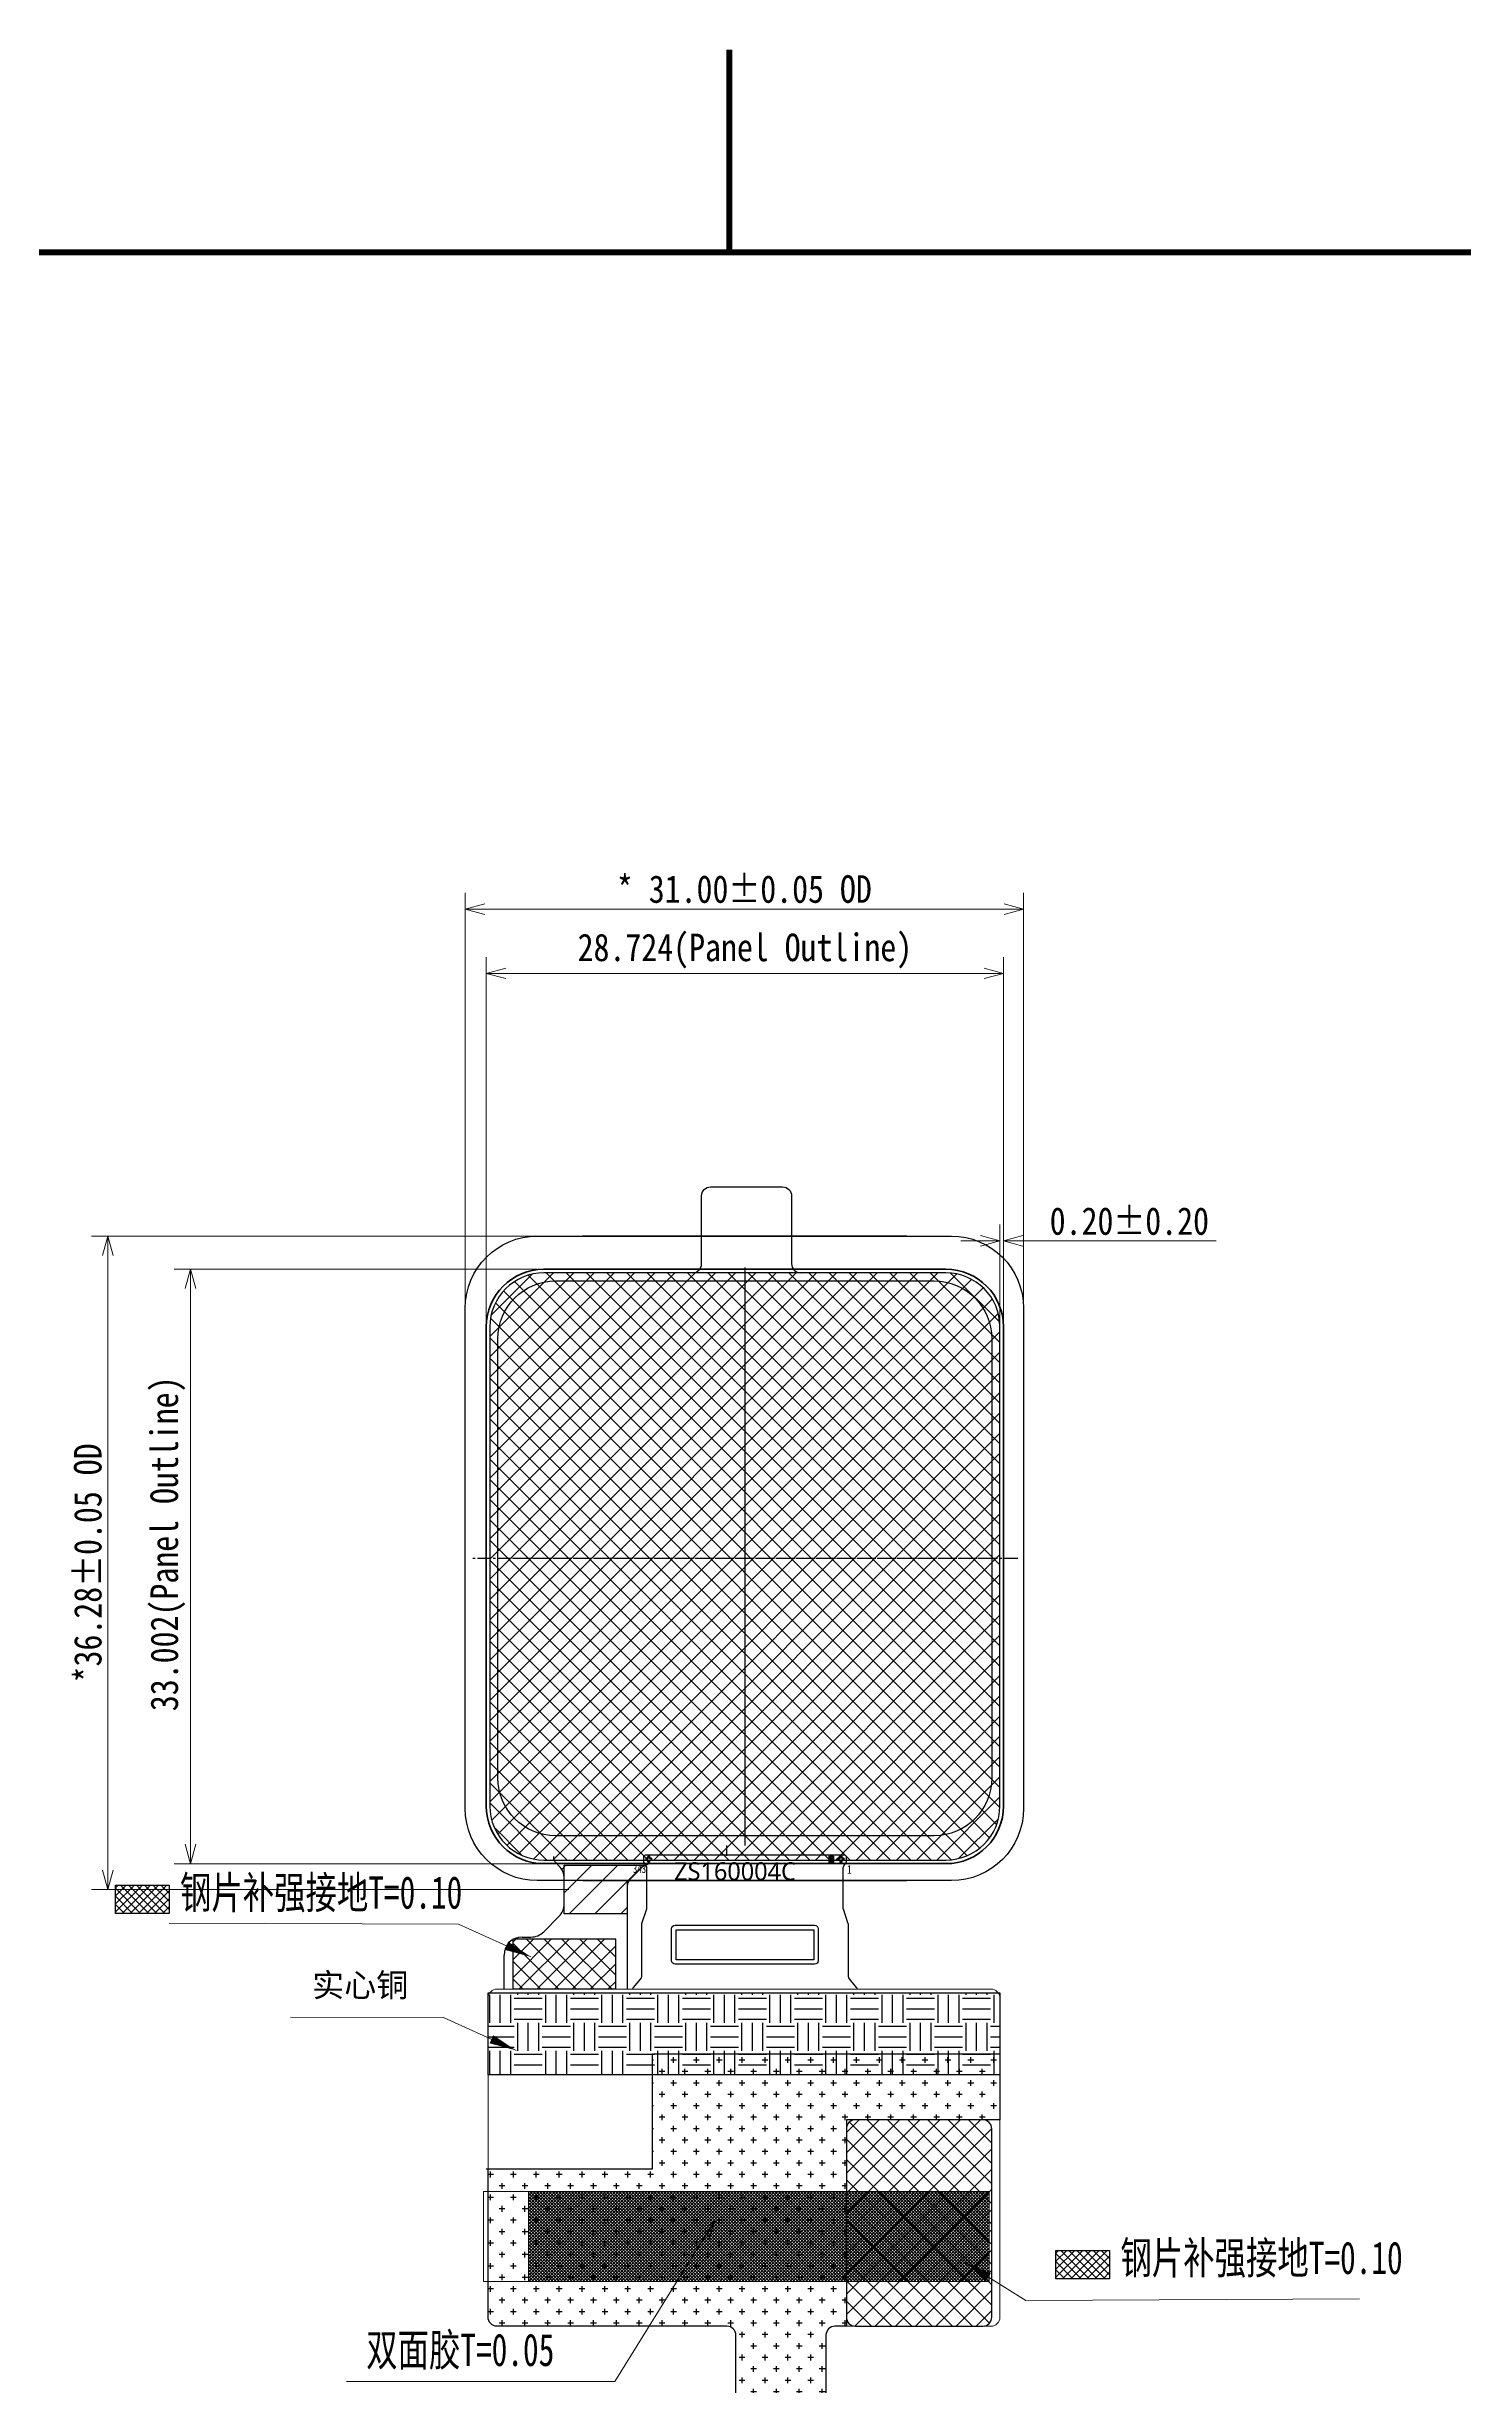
# Model space of a CAD drawing. Header units: millimetres. Extents: x 2678 to 7528, y -1679 to -1155.
# Drawn here: x 3717.7 to 3796.4, y -1302 to -1172.2 of the extents above; entities that cross this region are included whole.
import ezdxf
from ezdxf.enums import TextEntityAlignment as Align

# ---------------------------------------------------------------- set-up
doc = ezdxf.new("R2010")
doc.units = ezdxf.units.MM
doc.linetypes.add('CENTER2', pattern=[1.125, 0.75, -0.125, 0.125, -0.125])
for name, color, linetype in [('01 Copper', 3, 'Continuous'), ('03 Solder Resist', 6, 'Continuous'), ('04 Chip', 20, 'Continuous'), ('06 Cutline', 4, 'Continuous'), ('13 OL no.', 190, 'Continuous'), ('14 OL name', 220, 'Continuous'), ('COVER LENS', 6, 'Continuous'), ('EMI', 8, 'Continuous'), ('FPC-TP', 32, 'Continuous'), ('Fu Liao', 7, 'Continuous'), ('LCM-FPC', 30, 'Continuous'), ('PANEL', 7, 'Continuous'), ('Remove tape', 153, 'Continuous'), ('高温胶', 3, 'Continuous')]:
    doc.layers.add(name, color=color, linetype=linetype)
for name, color, linetype, lineweight in [('AM_8', 1, 'Continuous', 25), ('Dim', 3, 'Continuous', 13), ('FPC.drawing', 30, 'Continuous', 100), ('其它', 7, 'Continuous', 9)]:
    doc.layers.add(name, color=color, linetype=linetype, lineweight=lineweight)
doc.styles.add('CCN-1', font='', dxfattribs={"width": 0.85})
doc.styles.add('ME-STANDARD', font='txt.shx', dxfattribs={"width": 0.71})
doc.styles.add('ME-txt', font='txt.shx', dxfattribs={"width": 0.75})
doc.styles.get("Standard").update_dxf_attribs({"font": 'arial.ttf'})
doc.styles.add('ZFF-雅黑', font='')
doc.styles.add('宋体', font='')
doc.styles.get('CCN-1').set_extended_font_data('SimSun')
doc.styles.get('ZFF-雅黑').set_extended_font_data('Microsoft YaHei')
doc.styles.get('宋体').set_extended_font_data('SimSun')
doc.dimstyles.new('DIM-CCN', dxfattribs={"dimscale": 0.9, "dimtxt": 1.7, "dimasz": 1.2, "dimexe": 1.5, "dimexo": 0.5, "dimgap": 0.3, "dimtad": 1, "dimzin": 0, "dimdsep": 46, "dimtxsty": 'CCN-1', "dimblk": 'OPEN30', "dimcen": 0.05, "dimclrd": 256, "dimclre": 256, "dimclrt": 7, "dimadec": 0, "dimazin": 0, "dimtfac": 1, "dimtofl": 0, "dimtmove": 0, "dimatfit": 3, "dimldrblk": 'OPEN30', "dimfxl": 1, "dimtolj": 1, "dimtzin": 0, "dimlwd": -1, "dimlwe": -1, "dimarcsym": 0})
doc.dimstyles.new('ME-STANDARD', dxfattribs={"dimtxt": 2, "dimasz": 1.5, "dimexe": 1, "dimexo": 0.5, "dimgap": 0.3, "dimtad": 1, "dimzin": 0, "dimdsep": 46, "dimtxsty": 'ME-txt', "dimcen": 0, "dimclrd": 256, "dimclre": 256, "dimclrt": 256, "dimadec": 0, "dimazin": 0, "dimtp": 0.01, "dimtm": 0.01, "dimtfac": 1, "dimtmove": 0, "dimatfit": 3, "dimfxl": 1, "dimtolj": 1, "dimtzin": 0, "dimlwd": -1, "dimlwe": -1, "dimarcsym": 0})

# ---------------------------------------------------------------- blocks, each defined once
blk = doc.blocks.new('COF-2')
at = {"layer": '01 Copper'}
for points in [[(5374.68, 184.75), (5374.68, 184.65), (5374.78, 184.65), (5374.78, 184.55), (5374.88, 184.55), (5374.88, 184.65), (5374.98, 184.65), (5374.98, 184.75), (5374.88, 184.75), (5374.88, 184.85), (5374.78, 184.85), (5374.78, 184.75)], [(5385.66, 184.75), (5385.66, 184.65), (5385.56, 184.65), (5385.56, 184.55), (5385.46, 184.55), (5385.46, 184.65), (5385.36, 184.65), (5385.36, 184.75), (5385.46, 184.75), (5385.46, 184.85), (5385.56, 184.85), (5385.56, 184.75)]]:
    blk.add_lwpolyline(points, close=True, dxfattribs=at)
at = {"layer": '03 Solder Resist'}
blk.add_lwpolyline([(5384.04, 181.03, -0.414214), (5384.24, 180.83), (5384.24, 179.06, -0.414214), (5384.04, 178.86), (5376.3, 178.86, -0.414214), (5376.1, 179.06), (5376.1, 180.83, -0.414214), (5376.3, 181.03)], format="xyb", close=True, dxfattribs=at)
at = {"layer": '04 Chip'}
blk.add_lwpolyline([(5376.35, 179.11), (5376.35, 180.78), (5383.99, 180.78), (5383.99, 179.11)], close=True, dxfattribs=at)
at = {"layer": '06 Cutline', "linetype": 'Continuous'}
blk.add_lwpolyline([(5386.41, 177.49, 0.11372), (5386.37, 177.57), (5385.97, 178.05, -0.177691), (5385.92, 178.18), (5385.92, 181.05, 0.081869), (5385.91, 181.11), (5385.64, 181.91, -0.081869), (5385.63, 181.97), (5385.63, 184.21, -0.155127), (5385.67, 184.33), (5385.77, 184.48, 0.155127), (5385.81, 184.59), (5385.81, 184.81, 0.414214), (5385.71, 184.91), (5374.63, 184.91, 0.414214), (5374.53, 184.81), (5374.53, 184.59, 0.155127), (5374.57, 184.48), (5374.67, 184.33, -0.155127), (5374.71, 184.21), (5374.71, 181.97, -0.081869), (5374.7, 181.91), (5374.43, 181.11, 0.081869), (5374.42, 181.05), (5374.42, 178.18, -0.177691), (5374.37, 178.05), (5373.97, 177.57, 0.11372), (5373.93, 177.49, 0.11372)], format="xyb", dxfattribs=at)
blk = doc.blocks.new('_Open30')
at = {"color": 0, "linetype": 'ByBlock', "lineweight": -2}
for p, q in [((-1, 0.27), (0, 0)), ((0, 0), (-1, -0.27)), ((0, 0), (-1, 0))]:
    blk.add_line(p, q, dxfattribs=at)
blk = doc.blocks.new('*D156')
at = {"layer": 'Defpoints', "color": 0}
for p in [(3770.82, -1238.49), (3770.62, -1243.68), (3770.82, -1243.68)]:
    blk.add_point(p, dxfattribs=at)
at = {"layer": 'Dim'}
for p, q in [((3769.54, -1238.49), (3768.46, -1238.49)), ((3770.62, -1243.23), (3770.62, -1237.59)), ((3770.82, -1243.23), (3770.82, -1237.59)), ((3771.9, -1238.49), (3782.64, -1238.49))]:
    blk.add_line(p, q, dxfattribs=at)
at = {"layer": 'Dim', "xscale": 1.08, "yscale": 1.08, "zscale": 1.08}
blk.add_blockref('_Open30', (3770.62, -1238.49), dxfattribs=at)
at = {"layer": 'Dim', "xscale": 1.08, "yscale": 1.08, "zscale": 1.08, "rotation": 180}
blk.add_blockref('_Open30', (3770.82, -1238.49), dxfattribs=at)
at = {"layer": 'Dim', "color": 7, "insert": (3777.81, -1237.4), "char_height": 1.53, "attachment_point": 5, "style": 'CCN-1'}
blk.add_mtext('0.20%%P0.20', dxfattribs=at)
blk = doc.blocks.new('*D162')
at = {"layer": 'Defpoints', "color": 0}
for p in [(3770.82, -1223.64), (3742.1, -1244.23), (3770.82, -1245.67)]:
    blk.add_point(p, dxfattribs=at)
at = {"layer": 'Dim'}
for p, q in [((3742.1, -1243.78), (3742.1, -1222.74)), ((3770.82, -1245.22), (3770.82, -1222.74)), ((3743.18, -1223.64), (3769.74, -1223.64))]:
    blk.add_line(p, q, dxfattribs=at)
at = {"layer": 'Dim', "xscale": 1.08, "yscale": 1.08, "zscale": 1.08, "rotation": 180}
blk.add_blockref('_Open30', (3742.1, -1223.64), dxfattribs=at)
at = {"layer": 'Dim', "xscale": 1.08, "yscale": 1.08, "zscale": 1.08}
blk.add_blockref('_Open30', (3770.82, -1223.64), dxfattribs=at)
at = {"layer": 'Dim', "color": 7, "insert": (3756.46, -1222.4), "char_height": 1.53, "attachment_point": 5, "style": 'CCN-1'}
blk.add_mtext('28.724(Panel Outline)', dxfattribs=at)
blk = doc.blocks.new('*D163')
at = {"layer": 'Defpoints', "color": 0}
for p in [(3745.36, -1240.06), (3725.67, -1273.07), (3745.77, -1273.07)]:
    blk.add_point(p, dxfattribs=at)
at = {"layer": 'Dim'}
for p, q in [((3744.91, -1240.06), (3724.77, -1240.06)), ((3725.67, -1241.14), (3725.67, -1271.99)), ((3745.32, -1273.07), (3724.77, -1273.07))]:
    blk.add_line(p, q, dxfattribs=at)
at = {"layer": 'Dim', "xscale": 1.08, "yscale": 1.08, "zscale": 1.08}
for p, rotation in [((3725.67, -1240.06), 90), ((3725.67, -1273.07), 270)]:
    blk.add_blockref('_Open30', p, dxfattribs=dict(at, rotation=rotation))
at = {"layer": 'Dim', "color": 7, "insert": (3724.42, -1255.31), "char_height": 1.53, "attachment_point": 5, "rotation": 90, "style": 'CCN-1'}
blk.add_mtext('33.002(Panel Outline)', dxfattribs=at)
blk = doc.blocks.new('*D164')
at = {"layer": 'Defpoints', "color": 0}
for p in [(3747.46, -1238.22), (3721.08, -1274.51), (3747.13, -1274.51)]:
    blk.add_point(p, dxfattribs=at)
at = {"layer": 'Dim'}
for p, q in [((3747.01, -1238.22), (3720.18, -1238.22)), ((3721.08, -1239.3), (3721.08, -1273.43)), ((3746.68, -1274.51), (3720.18, -1274.51))]:
    blk.add_line(p, q, dxfattribs=at)
at = {"layer": 'Dim', "xscale": 1.08, "yscale": 1.08, "zscale": 1.08}
for p, rotation in [((3721.08, -1238.22), 90), ((3721.08, -1274.51), 270)]:
    blk.add_blockref('_Open30', p, dxfattribs=dict(at, rotation=rotation))
at = {"layer": 'Dim', "color": 7, "insert": (3719.98, -1256.37), "char_height": 1.53, "attachment_point": 5, "rotation": 90, "style": 'CCN-1'}
blk.add_mtext('{\\C1;*}36.28%%P0.05 OD', dxfattribs=at)
blk = doc.blocks.new('*D165')
at = {"layer": 'Defpoints', "color": 0}
for p in [(3771.93, -1220.07), (3740.93, -1242.88), (3771.93, -1243.67)]:
    blk.add_point(p, dxfattribs=at)
at = {"layer": 'Dim'}
for p, q in [((3740.93, -1242.43), (3740.93, -1219.17)), ((3742.01, -1220.07), (3770.85, -1220.07)), ((3771.93, -1243.22), (3771.93, -1219.17))]:
    blk.add_line(p, q, dxfattribs=at)
at = {"layer": 'Dim', "xscale": 1.08, "yscale": 1.08, "zscale": 1.08, "rotation": 180}
blk.add_blockref('_Open30', (3740.93, -1220.07), dxfattribs=at)
at = {"layer": 'Dim', "xscale": 1.08, "yscale": 1.08, "zscale": 1.08}
blk.add_blockref('_Open30', (3771.93, -1220.07), dxfattribs=at)
at = {"layer": 'Dim', "color": 7, "insert": (3756.43, -1218.97), "char_height": 1.53, "attachment_point": 5, "style": 'CCN-1'}
blk.add_mtext('{\\C1;*} 31.00%%P0.05 OD', dxfattribs=at)

msp = doc.modelspace()

# ---------------------------------------------------------------- hatches: boundary and pattern name
h = msp.add_hatch()
h.set_pattern_fill('ANSI37', color=4, style=0)
h.set_pattern_definition([(45, (1120.34851, 52.15341), (-0.0883883476, 0.0883883476), []), (135, (1120.34851, 52.15341), (-0.0883883476, -0.0883883476), [])])
h.paths.add_polyline_path([(3770.023, -1291.2699), (3744.4392, -1291.2691), (3744.4392, -1296.2691), (3770.023, -1296.2699)])
at = {"layer": 'AM_8'}
h = msp.add_hatch(dxfattribs=at)
h.set_pattern_fill('ANSI31', color=6, scale=0.32, style=0)
h.set_pattern_definition([(45, (-110.0573, -2257.4948), (-0.7184205, 0.7184205), [])])
edge = h.paths.add_edge_path()
edge.add_arc((3745.4265, -1273.8931), 1, 0, 45.242304)
edge.add_arc((3745.9888, -1272.8069), 0.402, 290.657891, 299.134029)
edge.add_line((3746.1845, -1273.158), (3750.8196, -1273.158))
edge.add_line((3750.8196, -1273.158), (3750.8101, -1273.2148))
edge.add_line((3750.8101, -1273.2148), (3750.7873, -1273.2327))
edge.add_line((3750.7873, -1273.2327), (3750.7553, -1273.2621))
edge.add_line((3750.7553, -1273.2621), (3749.9851, -1274.0322))
edge.add_line((3749.9851, -1274.0322), (3749.9533, -1274.0738))
edge.add_line((3749.9533, -1274.0738), (3749.9334, -1274.122))
edge.add_line((3749.9334, -1274.122), (3749.9265, -1274.1737))
edge.add_line((3749.9265, -1274.1737), (3749.9265, -1275.858))
edge.add_line((3749.9265, -1275.858), (3746.4265, -1275.858))
edge.add_line((3746.4265, -1275.858), (3746.4265, -1273.8931))
at = {"layer": 'AM_8', "ltscale": 0.3}
h = msp.add_hatch(dxfattribs=at)
h.set_pattern_fill('ANSI37', scale=0.1, style=0)
h.set_pattern_definition([(45, (320.67056, -1488.5946), (-0.224506403, 0.224506403), []), (135, (320.67056, -1488.5946), (-0.224506403, -0.224506403), [])])
h.paths.add_polyline_path([(3721.5086, -1275.8251), (3724.4803, -1275.8251), (3724.4803, -1274.2515), (3721.5086, -1274.2515)])
at = {"layer": 'AM_8'}
h = msp.add_hatch(dxfattribs=at)
h.set_pattern_fill('ANSI37', scale=0.22, style=0)
h.set_pattern_definition([(45, (-1470.7161, -1470.57526), (-0.49391409, 0.49391409), []), (135, (-1470.7161, -1470.57526), (-0.49391409, -0.49391409), [])])
h.paths.add_polyline_path([(3743.5652, -1280.0222), (3749.2852, -1280.0222), (3749.2852, -1277.2564), (3743.5652, -1277.2564)])
h = msp.add_hatch(dxfattribs=at)
h.set_pattern_fill('EARTH', color=42, scale=0.245, style=0)
h.set_pattern_definition([(0, (90.7531, -1698.6454), (1.55575, 1.55575), [1.55575, -1.55575]), (0, (90.7531, -1698.062), (1.55575, 1.55575), [1.55575, -1.55575]), (0, (90.7531, -1697.4786), (1.55575, 1.55575), [1.55575, -1.55575]), (90, (90.9476, -1697.2841), (-1.55575, 1.55575), [1.55575, -1.55575]), (90, (91.531, -1697.2841), (-1.55575, 1.55575), [1.55575, -1.55575]), (90, (92.1144, -1697.2841), (-1.55575, 1.55575), [1.55575, -1.55575])])
h.paths.add_polyline_path([(3742.1987, -1280.2323), (3770.6226, -1280.2323), (3770.6226, -1284.7898), (3742.1987, -1284.7898)])
h = msp.add_hatch(dxfattribs=at)
h.set_pattern_fill('ANSI37', scale=0.25, style=0)
h.set_pattern_definition([(45, (491.9721, -411.4842), (-0.561266, 0.561266), []), (135, (491.9721, -411.4842), (-0.561266, -0.561266), [])])
edge = h.paths.add_edge_path()
edge.add_arc((3762.5937, -1298.2437), 0.5, 180, 270)
edge.add_line((3762.5937, -1298.7437), (3769.674, -1298.7437))
edge.add_arc((3769.674, -1298.2437), 0.5, 270, 360)
edge.add_line((3770.174, -1298.2437), (3770.174, -1287.7874))
edge.add_arc((3769.674, -1287.7874), 0.5, 0, 90)
edge.add_line((3769.674, -1287.2874), (3762.5937, -1287.2874))
edge.add_arc((3762.5937, -1287.7874), 0.5, 90, 180)
edge.add_line((3762.0937, -1287.7874), (3762.0937, -1298.2437))
at = {"layer": 'AM_8', "ltscale": 0.3}
h = msp.add_hatch(dxfattribs=at)
h.set_pattern_fill('ANSI37', scale=0.1, style=0)
h.set_pattern_definition([(45, (372.89453, -1508.87703), (-0.224506403, 0.224506403), []), (135, (372.89453, -1508.87703), (-0.224506403, -0.224506403), [])])
h.paths.add_polyline_path([(3773.7325, -1296.1075), (3776.7043, -1296.1075), (3776.7043, -1294.5339), (3773.7325, -1294.5339)])
at = {"layer": 'EMI'}
h = msp.add_hatch(dxfattribs=at)
h.set_pattern_fill('CROSS', color=8, scale=0.1, style=0)
h.set_pattern_definition([(180, (6917.4957, -411.48417), (-0.635, 0.635), [0.3175, -0.9525]), (90, (6917.33694, -411.6429), (0.635, 0.635), [0.3175, -0.9525])])
edge = h.paths.add_edge_path()
edge.add_line((3742.0993, -1290.0058), (3751.3339, -1290.0058))
edge.add_line((3751.3339, -1290.0058), (3751.3339, -1283.6184))
edge.add_line((3751.3339, -1283.6184), (3770.6226, -1283.6184))
edge.add_line((3770.6226, -1283.6184), (3770.6226, -1287.2874))
edge.add_line((3770.6226, -1287.2874), (3762.0937, -1287.2874))
edge.add_line((3762.0937, -1287.2874), (3762.0937, -1298.747))
edge.add_line((3762.0937, -1298.747), (3761.4626, -1298.747))
edge.add_arc((3761.4626, -1299.247), 0.5, 90, 180)
edge.add_line((3760.9626, -1299.247), (3760.9626, -1317.012))
edge.add_line((3760.9626, -1317.012), (3755.9626, -1317.012))
edge.add_line((3755.9626, -1317.012), (3755.9626, -1299.247))
edge.add_arc((3755.4626, -1299.247), 0.5, 0, 90)
edge.add_line((3755.4626, -1298.747), (3742.6976, -1298.747))
edge.add_arc((3742.6976, -1298.247), 0.5, 179.99484, 270, ccw=False)
edge.add_line((3742.1976, -1298.247), (3742.1983, -1290.0058))
at = {"layer": 'Fu Liao'}
h = msp.add_hatch(dxfattribs=at)
h.set_pattern_fill('ANSI37,_O', color=256, scale=0.25, angle=180)
h.set_pattern_definition([(225, (491.9721, -411.4842), (0.561266, -0.561266), []), (315, (491.9721, -411.4842), (0.561266, 0.561266), [])])
edge = h.paths.add_edge_path()
edge.add_arc((3767.6226, -1243.264), 3, 360, 450)
edge.add_line((3767.6226, -1240.264), (3745.2986, -1240.264))
edge.add_arc((3745.2986, -1243.264), 3, 90, 180)
edge.add_line((3742.2986, -1243.264), (3742.2986, -1269.866))
edge.add_arc((3745.2986, -1269.866), 3, 180, 270)
edge.add_line((3745.2986, -1272.866), (3767.6226, -1272.866))
edge.add_arc((3767.6226, -1269.866), 3, 270, 360)
edge.add_line((3770.6226, -1269.866), (3770.6226, -1243.264))

# ---------------------------------------------------------------- linework, layer by layer
msp.add_line((3755.5973, -1183.603), (3755.5973, -1177.9834))
at = {"color": 3, "linetype": 'Continuous'}
for p, q in [((3751.0721, -1272.766), (3750.9721, -1272.766)), ((3750.9721, -1272.766), (3750.9721, -1272.866)), ((3750.9721, -1272.866), (3751.0721, -1272.866)), ((3751.1721, -1272.666), (3751.0721, -1272.666)), ((3751.0721, -1272.666), (3751.0721, -1272.766)), ((3751.1721, -1272.666), (3751.0721, -1272.666)), ((3751.0721, -1272.866), (3751.0721, -1272.966)), ((3751.0721, -1272.966), (3751.1721, -1272.966)), ((3751.1721, -1272.766), (3751.1721, -1272.666)), ((3751.2721, -1272.766), (3751.1721, -1272.766)), ((3751.1721, -1272.966), (3751.1721, -1272.866)), ((3751.1721, -1272.866), (3751.2721, -1272.866)), ((3751.2721, -1272.866), (3751.2721, -1272.766)), ((3761.6491, -1272.866), (3761.6491, -1272.766)), ((3761.6491, -1272.766), (3761.7491, -1272.766)), ((3761.7491, -1272.866), (3761.6491, -1272.866)), ((3761.8491, -1272.666), (3761.7491, -1272.666)), ((3761.7491, -1272.666), (3761.8491, -1272.666)), ((3761.7491, -1272.666), (3761.8491, -1272.666)), ((3761.7491, -1272.766), (3761.7491, -1272.666)), ((3761.7491, -1272.666), (3761.8491, -1272.666)), ((3761.7491, -1272.966), (3761.7491, -1272.866)), ((3761.8491, -1272.966), (3761.7491, -1272.966)), ((3761.8491, -1272.666), (3761.8491, -1272.766)), ((3761.8491, -1272.766), (3761.9491, -1272.766)), ((3761.9491, -1272.866), (3761.8491, -1272.866)), ((3761.8491, -1272.866), (3761.8491, -1272.966)), ((3761.9491, -1272.766), (3761.9491, -1272.866))]:
    msp.add_line(p, q, dxfattribs=at)
at = {"const_width": 0.3372}
for points in [[(3755.5973, -1183.603), (3755.5973, -1172.3638)], [(3601.682, -1183.603), (3912.5021, -1183.603)]]:
    msp.add_lwpolyline(points, dxfattribs=at)
at = {"color": 3, "lineweight": 100}
msp.add_lwpolyline([(3770.8226, -1243.264, 0.41421356), (3767.6226, -1240.064), (3745.2986, -1240.064, 0.41421356), (3742.0986, -1243.264), (3742.0986, -1269.866, 0.41421356), (3745.2986, -1273.066), (3767.6226, -1273.066, 0.41421356), (3770.8226, -1269.866)], format="xyb", close=True, dxfattribs=at)
at = {"layer": 'AM_8', "color": 6}
msp.add_lwpolyline([(3749.9265, -1274.1737), (3749.9265, -1275.858), (3746.4265, -1275.858), (3746.4265, -1273.158), (3750.8594, -1273.158), (3749.9851, -1274.0322), (3749.9533, -1274.0738), (3749.9334, -1274.122), (3749.9265, -1274.1737)], dxfattribs=at)
at = {"layer": 'AM_8', "color": 42}
msp.add_lwpolyline([(3742.1987, -1280.2323), (3770.6226, -1280.2323), (3770.6226, -1284.7898), (3742.1987, -1284.7898)], close=True, dxfattribs=at)
at = {"layer": 'AM_8', "color": 7}
msp.add_lwpolyline([(3762.5937, -1298.7437), (3769.674, -1298.7437, 0.41421356), (3770.174, -1298.2437), (3770.174, -1287.7874, 0.41421356), (3769.674, -1287.2874), (3762.5937, -1287.2874, 0.41421356), (3762.0937, -1287.7874), (3762.0937, -1298.2437, 0.41421356)], format="xyb", close=True, dxfattribs=at)
at = {"layer": 'COVER LENS', "color": 7, "linetype": 'Continuous'}
for p, q in [((3765.4606, -1238.2232), (3747.4606, -1238.2232)), ((3747.4606, -1274.0068), (3765.4606, -1274.0068))]:
    msp.add_line(p, q, dxfattribs=at)
msp.add_lwpolyline([(3744.9315, -1274.0068, -0.41421356), (3740.9315, -1270.0068), (3740.9315, -1242.2232, -0.41421356), (3744.9315, -1238.2232), (3767.9315, -1238.2232, -0.41421356), (3771.9315, -1242.2232), (3771.9315, -1270.0068, -0.41421356), (3767.9315, -1274.0068)], format="xyb", close=True, dxfattribs=at)
at = {"layer": 'COVER LENS', "color": 5, "linetype": 'Continuous'}
msp.add_lwpolyline([(3742.7487, -1243.914, -0.41421356), (3745.9487, -1240.714), (3766.9727, -1240.714, -0.41421356), (3770.1727, -1243.914), (3770.1727, -1268.316, -0.41421356), (3766.9727, -1271.516), (3745.9487, -1271.516, -0.41421356), (3742.7487, -1268.316)], format="xyb", close=True, dxfattribs=at)
at = {"layer": 'EMI'}
msp.add_lwpolyline([(3742.0993, -1290.0058), (3751.3339, -1290.0058), (3751.3339, -1283.6184), (3770.6226, -1283.6184), (3770.6226, -1287.2874), (3762.0937, -1287.2874), (3762.0937, -1298.747), (3761.4626, -1298.747, 0.41421356), (3760.9626, -1299.247), (3760.9626, -1317.012), (3755.9626, -1317.012), (3755.9626, -1299.247, 0.41421356), (3755.4626, -1298.747), (3742.6976, -1298.747, -0.41423994), (3742.1976, -1298.247), (3742.1983, -1290.0058)], format="xyb", dxfattribs=at)
at = {"layer": 'FPC-TP'}
for p, q in [((3755.4401, -1272.058), (3755.4401, -1272.6399)), ((3746.1336, -1273.186), (3745.974, -1273.0264)), ((3750.7553, -1273.2621), (3750.073, -1273.9444)), ((3750.7873, -1273.2327), (3750.7553, -1273.2621)), ((3750.8101, -1273.2148), (3750.7873, -1273.2327)), ((3750.8338, -1273.1981), (3750.8101, -1273.2148)), ((3750.8585, -1273.1829), (3750.8338, -1273.1981)), ((3746.4265, -1275.2938), (3746.4265, -1273.8931)), ((3749.9265, -1274.2979), (3749.9265, -1280.0222)), ((3745.2869, -1276.8477), (3746.1336, -1276.0009)), ((3744.084, -1277.1406), (3744.5798, -1277.1406)), ((3743.084, -1280.0222), (3743.084, -1278.1406))]:
    msp.add_line(p, q, dxfattribs=at)
at = {"layer": 'FPC-TP', "color": 7}
msp.add_lwpolyline([(3743.5652, -1280.0222), (3749.2852, -1280.0222), (3749.2852, -1277.2564), (3743.5652, -1277.2564)], close=True, dxfattribs=at)
at = {"layer": 'FPC-TP'}
for centre, radius, start, end in [((3746.3276, -1272.6729), 0.5, 180, 225), ((3745.4265, -1273.8931), 1, 0, 45), ((3751.1089, -1273.6157), 0.5, 93.800629, 120.051995), ((3750.4265, -1274.2979), 0.5, 134.997726, 179.999985), ((3745.4265, -1275.2938), 1, 315, 0), ((3744.084, -1278.1406), 1, 90, 180), ((3744.5798, -1276.1406), 1, 270, 315)]:
    msp.add_arc(centre, radius, start, end, dxfattribs=at)
at = {"layer": 'FPC.drawing', "color": 30, "linetype": 'Continuous', "lineweight": 100}
for points in [[(3751.0721, -1272.666), (3751.1721, -1272.666), (3751.1721, -1272.766), (3751.2721, -1272.766), (3751.2721, -1272.866), (3751.1721, -1272.866), (3751.1721, -1272.966), (3751.0721, -1272.966), (3751.0721, -1272.866), (3750.9721, -1272.866), (3750.9721, -1272.766), (3751.0721, -1272.766)], [(3761.1491, -1273.016), (3761.1321, -1273.016), (3761.1321, -1272.666), (3761.1491, -1272.666)], [(3761.1791, -1273.016), (3761.1621, -1273.016), (3761.1621, -1272.666), (3761.1791, -1272.666)], [(3761.2091, -1273.016), (3761.1921, -1273.016), (3761.1921, -1272.666), (3761.2091, -1272.666)], [(3761.2391, -1273.016), (3761.2221, -1273.016), (3761.2221, -1272.666), (3761.2391, -1272.666)], [(3761.2691, -1273.016), (3761.2521, -1273.016), (3761.2521, -1272.666), (3761.2691, -1272.666)], [(3761.2991, -1273.016), (3761.2821, -1273.016), (3761.2821, -1272.666), (3761.2991, -1272.666)], [(3761.3291, -1273.016), (3761.3121, -1273.016), (3761.3121, -1272.666), (3761.3291, -1272.666)], [(3761.3591, -1273.016), (3761.3421, -1273.016), (3761.3421, -1272.666), (3761.3591, -1272.666)], [(3761.3891, -1273.016), (3761.3721, -1273.016), (3761.3721, -1272.666), (3761.3891, -1272.666)], [(3761.7491, -1272.666), (3761.8491, -1272.666), (3761.8491, -1272.766), (3761.9491, -1272.766), (3761.9491, -1272.866), (3761.8491, -1272.866), (3761.8491, -1272.966), (3761.7491, -1272.966), (3761.7491, -1272.866), (3761.6491, -1272.866), (3761.6491, -1272.766), (3761.7491, -1272.766)]]:
    msp.add_lwpolyline(points, close=True, dxfattribs=at)
at = {"layer": 'Fu Liao'}
msp.add_lwpolyline([(3770.6226, -1243.264, 0.41421356), (3767.6226, -1240.264), (3745.2986, -1240.264, 0.41421356), (3742.2986, -1243.264), (3742.2986, -1269.866, 0.41421356), (3745.2986, -1272.866), (3767.6226, -1272.866, 0.41421356), (3770.6226, -1269.866)], format="xyb", close=True, dxfattribs=at)
at = {"layer": 'LCM-FPC', "lineweight": 5}
msp.add_lwpolyline([(3761.4626, -1298.747, 0.41421356), (3760.9626, -1299.247), (3760.9626, -1317.012, 0.41421356), (3761.4626, -1317.506), (3761.9626, -1317.506, -0.41421356), (3762.4626, -1318.006), (3762.4626, -1320.806, -0.41421356), (3761.9626, -1321.306), (3754.9626, -1321.306, -0.41421356), (3754.4626, -1320.806), (3754.4626, -1318.006, -0.41421356), (3754.9626, -1317.506), (3755.4626, -1317.506, 0.41421356), (3755.9626, -1317.012), (3755.9626, -1299.247, 0.41421356), (3755.4626, -1298.747), (3742.6976, -1298.747, -0.41423994), (3742.1976, -1298.247), (3742.1991, -1280.5268, -0.41418719), (3742.6991, -1280.0269), (3770.1226, -1280.0269, -0.41421356), (3770.6226, -1280.5269), (3770.6226, -1298.247, -0.41421356), (3770.1226, -1298.747)], format="xyb", close=True, dxfattribs=at)
at = {"layer": 'PANEL', "color": 1, "linetype": 'CENTER2'}
for p, q in [((3756.4606, -1239.964), (3756.4606, -1272.0562)), ((3756.4606, -1240.714), (3756.4606, -1271.516)), ((3771.6093, -1256.115), (3741.2537, -1256.115)), ((3770.1726, -1256.115), (3742.7486, -1256.115))]:
    msp.add_line(p, q, dxfattribs=at)
at = {"layer": 'Remove tape'}
msp.add_lwpolyline([(3753.5543, -1240.264, 0.41421356), (3754.0543, -1239.764), (3754.0543, -1235.994, -0.41421356), (3754.5543, -1235.494), (3758.5543, -1235.494, -0.41421356), (3759.0543, -1235.994), (3759.0543, -1239.764, 0.41421356), (3759.5543, -1240.264)], format="xyb", dxfattribs=at)
at = {"layer": '其它', "color": 4}
for points in [[(3741.9392, -1291.2699), (3744.4392, -1291.2699), (3744.4392, -1296.2699), (3741.9392, -1296.2699)], [(3770.023, -1291.2699), (3744.4392, -1291.2691), (3744.4392, -1296.2691), (3770.023, -1296.2699)]]:
    msp.add_lwpolyline(points, close=True, dxfattribs=at)
at = {"layer": '高温胶', "color": 7}
for points in [[(3721.5086, -1274.2515), (3724.4803, -1274.2515), (3724.4803, -1275.8251), (3721.5086, -1275.8251)], [(3773.7325, -1294.5339), (3776.7043, -1294.5339), (3776.7043, -1296.1075), (3773.7325, -1296.1075)]]:
    msp.add_lwpolyline(points, close=True, dxfattribs=at)

# ---------------------------------------------------------------- block references
at = {"layer": 'Dim', "color": 42}
msp.add_blockref('COF-2', (-1623.7074, -1457.5111), dxfattribs=at)

# ---------------------------------------------------------------- texts
at = {"color": 7, "insert": (3752.5355, -1272.9899), "char_height": 1, "width": 14.579114, "attachment_point": 1, "style": 'ZFF-雅黑'}
msp.add_mtext('ZS160004C', dxfattribs=at)
at = {"layer": '13 OL no.'}
for s, p in [('16', (3761.1463, -1272.8762)), ('15', (3761.1763, -1272.8762)), ('14', (3761.2065, -1272.8762)), ('13', (3761.2363, -1272.8762)), ('12', (3761.2665, -1272.8762)), ('11', (3761.2965, -1272.8762)), ('10', (3761.3263, -1272.8762)), ('9', (3761.3563, -1272.8762)), ('8', (3761.3863, -1272.8762))]:
    msp.add_text(s, height=0.01, rotation=90, dxfattribs=at).set_placement(p, align=Align.CENTER)
at = {"layer": '14 OL name'}
for s, p in [('ELVSS', (3761.1465, -1272.791)), ('ELVSS', (3761.1764, -1272.791)), ('ELVSS', (3761.2064, -1272.791)), ('ELVSS', (3761.2364, -1272.791)), ('ELVSS', (3761.2664, -1272.791)), ('ELVSS', (3761.2964, -1272.791)), ('ELVSS', (3761.3264, -1272.791)), ('ELVSS', (3761.3564, -1272.791)), ('ELVSS', (3761.3864, -1272.791)), ('FOG2', (3761.4164, -1272.791)), ('FOG1', (3761.4464, -1272.791)), ('Dummy', (3761.4734, -1272.791)), ('Dummy', (3761.5034, -1272.791)), ('Dummy', (3761.5334, -1272.791)), ('Dummy', (3761.5634, -1272.791)), ('Dummy', (3761.5934, -1272.791))]:
    msp.add_text(s, height=0.01, rotation=90, dxfattribs=at).set_placement(p, align=Align.CENTER)
at = {"layer": 'Dim', "lineweight": 0, "char_height": 0.482276, "attachment_point": 7, "style": 'ME-txt'}
for s, insert in [('{\\fSimSun|b0|i0|c134|p2;343}', (3750.2369, -1273.5944)), ('{\\fSimSun|b0|i0|c134|p2;1}', (3762.1413, -1273.6264))]:
    msp.add_mtext(s, dxfattribs=dict(at, insert=insert))
at = {"layer": 'Dim', "insert": (3737.7654, -1279.157), "char_height": 1.30383, "width": 15.066526, "attachment_point": 3, "style": '宋体'}
msp.add_mtext('{\\C2;实心铜}', dxfattribs=at)
at = {"layer": 'PANEL', "color": 0, "char_height": 1.8, "width": 32.252817, "attachment_point": 1, "style": 'ME-STANDARD'}
for s, insert in [('{\\fSimSun|b0|i0|c134|p2;\\C2;钢片补强接地T=0.10  }', (3725.0904, -1273.7645)), ('{\\fSimSun|b0|i0|c134|p2;\\C2;钢片补强接地T=0.10  }', (3777.3143, -1294.047)), ('{\\fSimHei|b0|i0|c134|p49;双面胶T=0.05}', (3735.4308, -1299.1556))]:
    msp.add_mtext(s, dxfattribs=dict(at, insert=insert))

# ---------------------------------------------------------------- dimensions: what is measured, and where the dimension line sits
at = {"layer": 'Dim'}
dim = msp.add_linear_dim(base=(3771.9315, -1220.0651), p1=(3740.9315, -1242.8835), p2=(3771.9315, -1243.668), text='{\\C1;*} <>%%P0.05 OD', dimstyle='DIM-CCN', override={"dimexe": 1}, dxfattribs=at)
dim.commit()
dim.dimension.update_dxf_attribs({"geometry": '*D165', "text_midpoint": (3756.4315, -1218.9703)})
dim = msp.add_linear_dim(base=(3770.8226, -1223.6403), p1=(3742.0986, -1244.2309), p2=(3770.8226, -1245.673), text='<>(Panel Outline)', dimstyle='DIM-CCN', override={"dimexe": 1, "dimdec": 3}, dxfattribs=at)
dim.commit()
dim.dimension.update_dxf_attribs({"geometry": '*D162', "text_midpoint": (3756.4606, -1223.6403), "dimtype": 160})
for base, p1, p2, angle, text, picture, middle in [((3770.8226, -1238.4922), (3770.6226, -1243.684), (3770.8226, -1243.684), 180, '<>%%P0.20', '*D156', (3777.8117, -1237.3974)), ((3721.078, -1274.5068), (3747.4606, -1238.2232), (3747.127, -1274.5068), 90, '{\\C1;*}<>%%P0.05 OD', '*D164', (3719.9831, -1256.365))]:
    dim = msp.add_linear_dim(base=base, p1=p1, p2=p2, angle=angle, text=text, dimstyle='DIM-CCN', override={"dimexe": 1}, dxfattribs=at)
    dim.commit()
    dim.dimension.update_dxf_attribs({"geometry": picture, "text_midpoint": middle})
dim = msp.add_linear_dim(base=(3725.6686, -1273.066), p1=(3745.3559, -1240.064), p2=(3745.7747, -1273.066), angle=90, text='<>(Panel Outline)', dimstyle='DIM-CCN', override={"dimexe": 1, "dimdec": 3}, dxfattribs=at)
dim.commit()
dim.dimension.update_dxf_attribs({"geometry": '*D163', "text_midpoint": (3725.6686, -1255.3083), "dimtype": 160})

# ---------------------------------------------------------------- leaders
at = {"layer": 'Dim', "lineweight": 0}
for points in [[(3744.5798, -1278.24), (3740.5507, -1276.4232), (3724.4803, -1276.3772)], [(3743.7512, -1283.4307), (3739.7221, -1281.6139), (3731.2207, -1281.5896)], [(3768.7174, -1295.2243), (3772.067, -1297.3224), (3790.5919, -1297.2276)]]:
    msp.add_leader(points, dimstyle='ME-STANDARD', override={"dimtad": 0}, dxfattribs=at)
at = {"layer": 'Dim', "color": 0}
msp.add_leader([(3754.7648, -1292.8989), (3749.2357, -1301.8162), (3734.3394, -1301.8162)], dimstyle='DIM-CCN', override={"dimexe": 1}, dxfattribs=at)

doc.saveas('drawing.dxf')
